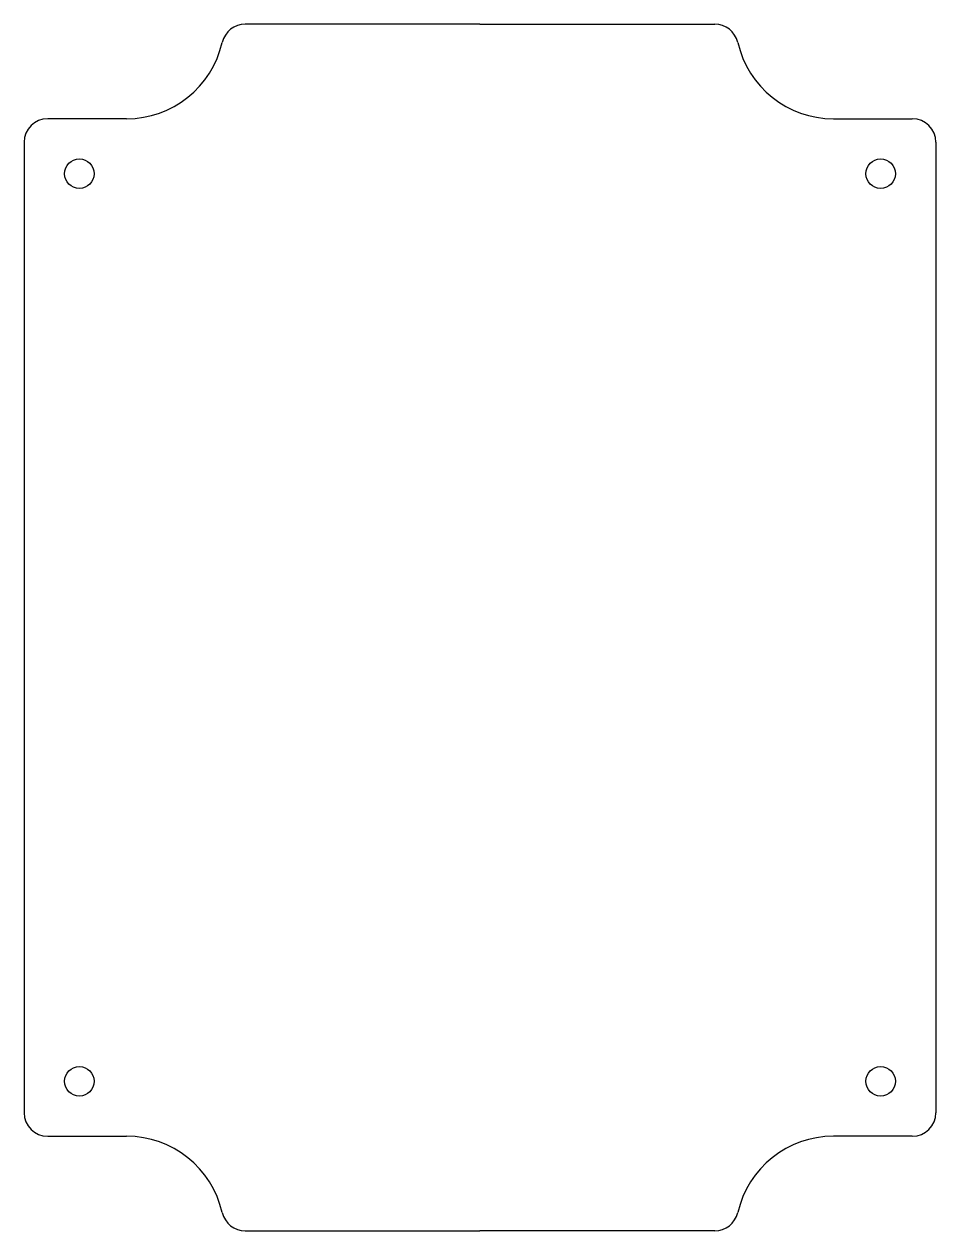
# Model space of a CAD drawing. Header units: millimetres. Extents: x 6 to 83, y -5 to 97.
import ezdxf

# ---------------------------------------------------------------- set-up
doc = ezdxf.new("R2010")
doc.units = ezdxf.units.MM

msp = doc.modelspace()

# ---------------------------------------------------------------- linework, layer by layer
at = {"color": 7, "linetype": 'Continuous'}
for p, q in [((44.760502, 96.988389), (24.835093, 96.988389)), ((44.760502, 96.988389), (64.685911, 96.988389)), ((14.760502, 88.962208), (8.070306, 88.962208)), ((74.760502, 88.962208), (81.450698, 88.962208)), ((6.070306, 86.962208), (6.070306, 4.634177)), ((83.450698, 86.962208), (83.450698, 4.634177)), ((8.070306, 2.634177), (14.760502, 2.634177)), ((81.450698, 2.634177), (74.760502, 2.634177))]:
    msp.add_line(p, q, dxfattribs=at)
for p in [(24.835093, -5.392003), (64.685911, -5.392003)]:
    msp.add_line(p, (44.760502, -5.392003))
for centre in [(10.760502, 84.298193), (78.760502, 84.298193), (10.760502, 7.298193), (78.760502, 7.298193)]:
    msp.add_circle(centre, 1.25)
for centre, radius, start, end in [((24.835093, 94.988389), 2, 90, 167.086954), ((64.685911, 94.988389), 2, 12.913046, 90), ((14.760502, 97.298193), 8.335984, 270, 347.086954), ((74.760502, 97.298193), 8.335984, 192.913046, 270), ((8.070306, 86.962208), 2, 90, 180), ((81.450698, 86.962208), 2, 0, 90), ((8.070306, 4.634177), 2, 180, 270), ((81.450698, 4.634177), 2, 270, 360), ((14.760502, -5.701807), 8.335984, 12.913046, 90), ((74.760502, -5.701807), 8.335984, 90, 167.086954)]:
    msp.add_arc(centre, radius, start, end, dxfattribs=at)
for centre, start, end in [((24.835093, -3.392003), 192.913046, 270), ((64.685911, -3.392003), 270, 347.086954)]:
    msp.add_arc(centre, 2, start, end)

doc.saveas('drawing.dxf')
